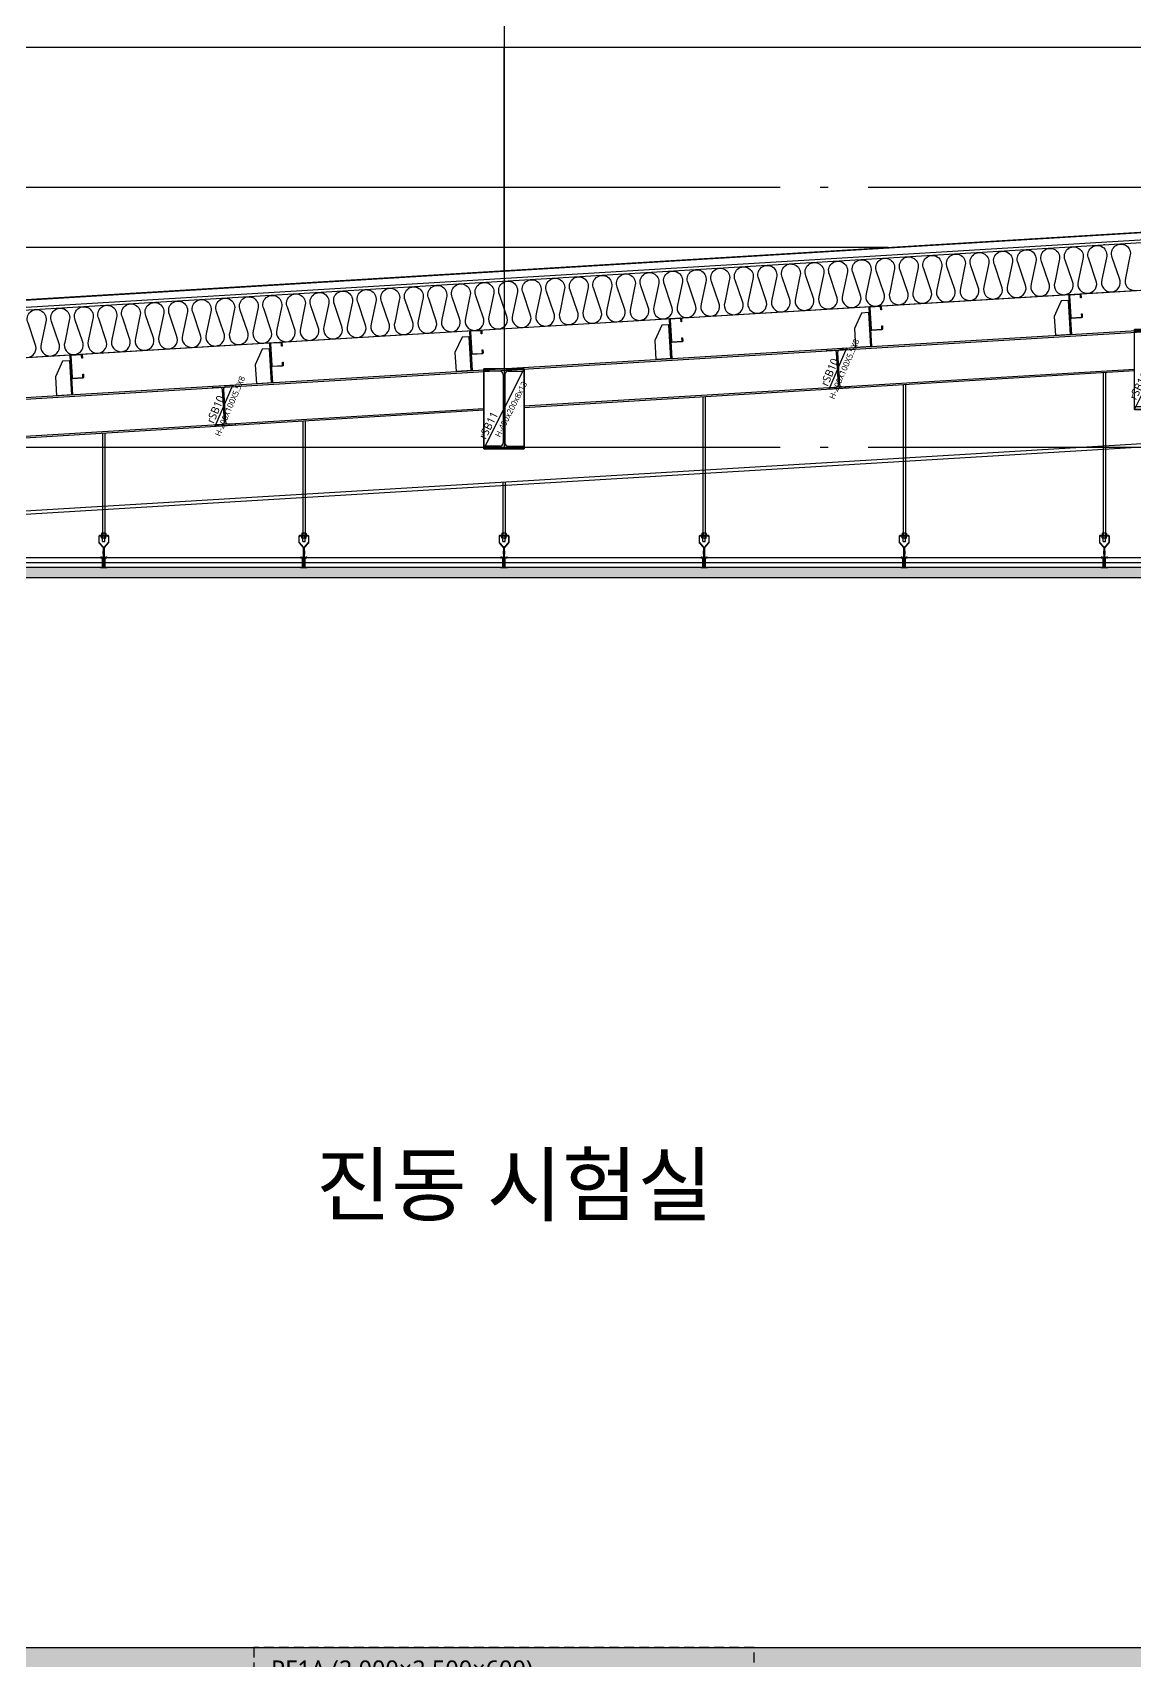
# Model space of a CAD drawing. Header units: millimetres. Extents: x 0 to 672800, y 0 to 118800.
# Drawn here: x 397044 to 402550, y 26380 to 34517 of the extents above; entities that cross this region are included whole.
import ezdxf
from ezdxf.enums import TextEntityAlignment as Align

# ---------------------------------------------------------------- set-up
doc = ezdxf.new("R2010")
doc.units = ezdxf.units.MM
doc.header["$LTSCALE"] = 200
doc.linetypes.add('CEN-GAUN', pattern=[32.2, 30, -1, 0.2, -1])
doc.linetypes.add('HIDDEN', pattern=[0.375, 0.25, -0.125])
doc.layers.get('DEFPOINTS').update_dxf_attribs({"color": 137})
for name, color, linetype in [('0-S-col', 4, 'Continuous'), ('01단열재', 252, 'Continuous'), ('01외벽패널', 3, 'Continuous'), ('09GIRDER', 2, 'Continuous'), ('0파일', 251, 'HIDDEN'), ('5기초', 5, 'HIDDEN'), ('5기초버림콘크리트', 251, 'HIDDEN'), ('8ELE', 8, 'Continuous'), ('A-CON', 2, 'Continuous'), ('A-ELE-9', 9, 'Continuous'), ('A-STL4', 4, 'Continuous'), ('AA-CEXM', 6, 'Continuous'), ('AA-CEXM-SYST', 13, 'Continuous'), ('AA-WAXM-NORT', 4, 'Continuous'), ('AA-WAXM-SAND', 4, 'Continuous'), ('CEN', 1, 'CEN-GAUN'), ('ELE-6', 6, 'Continuous'), ('ELE-8', 8, 'Continuous'), ('HAT-253', 253, 'Continuous'), ('HAT-254', 254, 'Continuous'), ('Insul', 252, 'Continuous'), ('PANEL', 6, 'Continuous'), ('S-253', 252, 'Continuous'), ('STEEL-E', 6, 'Continuous'), ('SYP_INSUL', 252, 'Continuous')]:
    doc.layers.add(name, color=color, linetype=linetype)
doc.layers.add('Defpoint', color=125, linetype='Continuous', plot=False)
doc.layers.add('TXT-1', color=137, linetype='Continuous', plot=False)
doc.styles.add('스타일1', font='malgun.ttf')
doc.linetypes.add('INSUL50', pattern='A,0.00254,-2.54,[134,ltypeshp.shx,S=6.25,R=0,X=-2.54,Y=0],-19.92,[134,ltypeshp.shx,S=6.25,R=180,X=2.54,Y=0],-2.54', length=25.00254)

# ---------------------------------------------------------------- blocks, each defined once
blk = doc.blocks.new('pile(500)-section')
at = {"layer": '0파일'}
for p, q in [((-250, 0), (-250, -714.2)), ((-250, 0), (250, 0)), ((250, 0), (250, -739.4))]:
    blk.add_line(p, q, dxfattribs=at)
for points in [[(-250, -714.2, -0.201908), (0, -725.4, 0.417045), (250, -739.4)], [(-250, -714.2, 0.379922), (0, -725.4)]]:
    blk.add_lwpolyline(points, format="xyb", dxfattribs=at)
blk = doc.blocks.new('S-PF1A-S2')
at = {"layer": '5기초'}
blk.add_lwpolyline([(-1250, 0), (-1250, -600), (1250, -600), (1250, 0)], close=True, dxfattribs=at)
at = {"layer": '5기초버림콘크리트'}
blk.add_lwpolyline([(1250, -600), (-1350, -600), (-1350, -660), (1350, -660), (1350, -600), (1250, -600)], dxfattribs=at)
at = {"layer": '0파일'}
blk.add_blockref('pile(500)-section', (0, -500), dxfattribs=at)
at = {"layer": 'DEFPOINTS', "style": '스타일1'}
blk.add_text('PF1A (2,000×2,500×600)', height=90, dxfattribs=at).set_placement((-510.1, -109), align=Align.MIDDLE_CENTER)
blk = doc.blocks.new('PURLIN-120x60')
at = {"layer": 'A-ELE-9', "linetype": 'ByBlock'}
for p, q in [((-40, 170), (-80, 95)), ((-6, 170), (-40, 170)), ((-6, 170), (-6, 0)), ((0, 170), (0, 0)), ((-80, 95), (-80, 0)), ((0, 0), (-80, 0))]:
    blk.add_line(p, q, dxfattribs=at)
at = {"layer": 'A-ELE-9'}
blk.add_line((0, 170), (-6, 170), dxfattribs=at)
at = {"layer": 'A-STL4'}
blk.add_lwpolyline([(56.8, 100), (60, 100), (60, 85.4, -0.414214), (54.6, 80), (5.5, 80, -0.414214), (0, 85.4), (0, 194.6, -0.414214), (5.5, 200), (54.6, 200, -0.414214), (60, 194.6), (60, 180), (56.8, 180), (56.8, 194.3, 0.414214), (54.3, 196.8), (5.8, 196.8, 0.414214), (3.2, 194.3), (3.2, 85.7, 0.414214), (5.8, 83.2), (54.3, 83.2, 0.414214), (56.8, 85.7)], format="xyb", close=True, dxfattribs=at)
blk = doc.blocks.new('stud-12')
at = {"layer": 'ELE-8'}
for p, q in [((29753.7, 200), (14794.6, 200)), ((29647, 0), (14806.7, 0))]:
    blk.add_line(p, q, dxfattribs=at)
at = {"xscale": -0.9999999999999999, "rotation": 359.9999999996471}
for p in [(21000, 0), (22000, 0), (23000, 0), (24000, 0), (25000, 0), (26000, 0)]:
    blk.add_blockref('PURLIN-120x60', p, dxfattribs=at)
blk = doc.blocks.new('*U463')
for p, q in [((80, 387), (0, 387)), ((96, 371), (96, 29)), ((104, 371), (104, 29)), ((120, 387), (200, 387)), ((80, 13), (0, 13)), ((120, 13), (200, 13))]:
    blk.add_line(p, q)
for points in [[(200, 387), (200, 400), (0, 400), (0, 387)], [(0, 13), (0, 0), (200, 0), (200, 13)]]:
    blk.add_lwpolyline(points)
for centre, start, end in [((80, 371), 0, 90), ((120, 371), 90, 180), ((80, 29), 270, 0), ((120, 29), 180, 270)]:
    blk.add_arc(centre, 16, start, end)
blk = doc.blocks.new('SG-rSB11')
at = {"layer": 'DEFPOINTS'}
blk.add_line((-100, -400), (100, 0), dxfattribs=at)
blk.add_lwpolyline([(-100, 0), (100, 0), (100, -400), (-100, -400)], close=True, dxfattribs=at)
at = {"layer": '09GIRDER'}
blk.add_blockref('*U463', (-100, -400), dxfattribs=at)
at = {"layer": 'DEFPOINTS', "style": '스타일1'}
for s, height, p in [('H-400x200x8x13', 30, (35.1, -203.1)), ('rSB11', 40, (-77.4, -283.2, 0))]:
    blk.add_text(s, height=height, rotation=63.31932, dxfattribs=at).set_placement(p, align=Align.MIDDLE_CENTER)

msp = doc.modelspace()

# ---------------------------------------------------------------- hatches: boundary and pattern name
at = {"layer": 'HAT-253'}
h = msp.add_hatch(dxfattribs=at)
h.set_pattern_fill('ANSI38', color=256, scale=5)
h.set_pattern_definition([(45, (351650, -80355.275), (-11.2253202, 11.2253202), []), (135, (351650, -80355.275), (-33.6759605, 11.2253202), [39.6875, -23.8125])])
h.paths.add_polyline_path([(392600, 26443.6), (392650, 26443.6), (392650, 31793.6), (406150, 31793.6), (406150, 26443.6), (406200, 26443.6), (406200, 31843.6), (392600, 31843.6)])
at = {"layer": 'HAT-254'}
h = msp.add_hatch(color=256, dxfattribs=at)
h.dxf.hatch_style = 1
h.paths.add_polyline_path([(426100, 26193.6), (393000, 26193.6), (393000, 25743.6), (392600, 25743.6), (392600, 26193.6), (392600, 26443.6), (426300, 26443.6), (426300, 26193.6), (426850, 26193.6), (426850, 26443.6), (430900, 26443.6), (430900, 26193.6), (431450, 26193.6), (431450, 26443.6), (436335, 26443.6), (436335, 26243.6), (436200, 26243.6), (436200, 25743.6), (435800, 25743.6), (435800, 26193.6), (431650, 26193.6), (431650, 25943.6), (430700, 25943.6), (430700, 26193.6), (427050, 26193.6), (427050, 25943.6), (426100, 25943.6)])

# ---------------------------------------------------------------- linework, layer by layer
at = {"layer": '0-S-col', "color": 8}
for p, q in [((392995.9, 32441.4), (405750, 33212.6)), ((399499.5, 32650.3), (402550, 32834.8)), ((399500, 32642.3), (402550, 32826.8)), ((393050, 31886.7), (405750, 32654.6)), ((396251.1, 32453.9), (399300, 32638.3)), ((396250.9, 32445.9), (399300, 32630.2))]:
    msp.add_line(p, q, dxfattribs=at)
at = {"layer": '01단열재', "linetype": 'INSUL50', "ltscale": 0.005}
msp.add_line((392600, 31868.6), (406200, 31868.6), dxfattribs=at)
at = {"layer": '01외벽패널'}
msp.add_lwpolyline([(414400, 34180.4), (393471.1, 32915), (393485.3, 32679.4), (414400, 33944)], dxfattribs=at)
at = {"layer": '8ELE'}
for p, q in [((392980, 34443.6), (435755, 34443.6)), ((399400, 33327.6), (399400, 34443.6)), ((392980, 33443.6), (401319.8, 33443.6))]:
    msp.add_line(p, q, dxfattribs=at)
at = {"layer": 'A-CON'}
msp.add_line((392600, 26443.6), (426300, 26443.6), dxfattribs=at)
at = {"layer": 'AA-CEXM', "color": 1}
msp.add_line((402400, 33454.9), (402400, 33458.6), dxfattribs=at)
at = {"layer": 'AA-CEXM-SYST'}
for p, q in [((402394, 32817.3), (402394, 32011.6)), ((402406, 32818.1), (402406, 32011.6)), ((401394, 32756.9), (401394, 32011.6)), ((401406, 32757.6), (401406, 32011.6)), ((400394, 32696.4), (400394, 32011.6)), ((400406, 32697.1), (400406, 32011.6)), ((398394, 32575.5), (398394, 32011.6)), ((398406, 32576.2), (398406, 32011.6)), ((397394, 32515), (397394, 32011.6)), ((397406, 32515.7), (397406, 32011.6)), ((399394, 32270.3), (399394, 32011.6)), ((399406, 32271), (399406, 32011.6)), ((397389.3, 32012.9), (397389.3, 32004.1)), ((397389.3, 31990.9), (397389.3, 31999.7)), ((397407.7, 32014.1), (397392.3, 32014.1)), ((397407.7, 31989.7), (397392.3, 31989.7)), ((397394, 31973.1), (397394, 31989.7)), ((397394.7, 32012.9), (397394.7, 32004.1)), ((397394.7, 31990.9), (397394.7, 31999.7)), ((397405.3, 32012.9), (397405.3, 32004.1)), ((397405.3, 31990.9), (397405.3, 31999.7)), ((397406, 31973.1), (397406, 31989.7)), ((397410.7, 32012.9), (397410.7, 32004.1)), ((397410.7, 31990.9), (397410.7, 31999.7)), ((398389.3, 32012.9), (398389.3, 32004.1)), ((398389.3, 31990.9), (398389.3, 31999.7)), ((398407.7, 32014.1), (398392.3, 32014.1)), ((398407.7, 31989.7), (398392.3, 31989.7)), ((398394, 31973.1), (398394, 31989.7)), ((398394.7, 32012.9), (398394.7, 32004.1)), ((398394.7, 31990.9), (398394.7, 31999.7)), ((398405.3, 32012.9), (398405.3, 32004.1)), ((398405.3, 31990.9), (398405.3, 31999.7)), ((398406, 31973.1), (398406, 31989.7)), ((398410.7, 32012.9), (398410.7, 32004.1)), ((398410.7, 31990.9), (398410.7, 31999.7)), ((399389.3, 32012.9), (399389.3, 32004.1)), ((399389.3, 31990.9), (399389.3, 31999.7)), ((399407.7, 32014.1), (399392.3, 32014.1)), ((399407.7, 31989.7), (399392.3, 31989.7)), ((399394, 31973.1), (399394, 31989.7)), ((399394.7, 32012.9), (399394.7, 32004.1)), ((399394.7, 31990.9), (399394.7, 31999.7)), ((399405.3, 32012.9), (399405.3, 32004.1)), ((399405.3, 31990.9), (399405.3, 31999.7)), ((399406, 31973.1), (399406, 31989.7)), ((399410.7, 32012.9), (399410.7, 32004.1)), ((399410.7, 31990.9), (399410.7, 31999.7)), ((400389.3, 32012.9), (400389.3, 32004.1)), ((400389.3, 31990.9), (400389.3, 31999.7)), ((400407.7, 32014.1), (400392.3, 32014.1)), ((400407.7, 31989.7), (400392.3, 31989.7)), ((400394, 31973.1), (400394, 31989.7)), ((400394.7, 32012.9), (400394.7, 32004.1)), ((400394.7, 31990.9), (400394.7, 31999.7)), ((400405.3, 32012.9), (400405.3, 32004.1)), ((400405.3, 31990.9), (400405.3, 31999.7)), ((400406, 31973.1), (400406, 31989.7)), ((400410.7, 32012.9), (400410.7, 32004.1)), ((400410.7, 31990.9), (400410.7, 31999.7)), ((401389.3, 32012.9), (401389.3, 32004.1)), ((401389.3, 31990.9), (401389.3, 31999.7)), ((401407.7, 32014.1), (401392.3, 32014.1)), ((401407.7, 31989.7), (401392.3, 31989.7)), ((401394, 31973.1), (401394, 31989.7)), ((401394.7, 32012.9), (401394.7, 32004.1)), ((401394.7, 31990.9), (401394.7, 31999.7)), ((401405.3, 32012.9), (401405.3, 32004.1)), ((401405.3, 31990.9), (401405.3, 31999.7)), ((401406, 31973.1), (401406, 31989.7)), ((401410.7, 32012.9), (401410.7, 32004.1)), ((401410.7, 31990.9), (401410.7, 31999.7)), ((402389.3, 32012.9), (402389.3, 32004.1)), ((402389.3, 31990.9), (402389.3, 31999.7)), ((402407.7, 32014.1), (402392.3, 32014.1)), ((402407.7, 31989.7), (402392.3, 31989.7)), ((402394, 31973.1), (402394, 31989.7)), ((402394.7, 32012.9), (402394.7, 32004.1)), ((402394.7, 31990.9), (402394.7, 31999.7)), ((402405.3, 32012.9), (402405.3, 32004.1)), ((402405.3, 31990.9), (402405.3, 31999.7)), ((402406, 31973.1), (402406, 31989.7)), ((402410.7, 32012.9), (402410.7, 32004.1)), ((402410.7, 31990.9), (402410.7, 31999.7)), ((397394, 31973.1), (397406, 31973.1)), ((398394, 31973.1), (398406, 31973.1)), ((399394, 31973.1), (399406, 31973.1)), ((400394, 31973.1), (400406, 31973.1)), ((401394, 31973.1), (401406, 31973.1)), ((402394, 31973.1), (402406, 31973.1)), ((397386.6, 31888.1), (397385.9, 31894.6)), ((397386.6, 31894.6), (397386.5, 31895.4)), ((397386.7, 31895.4), (397386.6, 31894.6)), ((397386.6, 31888.1), (397387.3, 31894.6)), ((397413.4, 31888.1), (397412.7, 31894.6)), ((397413.3, 31895.4), (397413.4, 31894.6)), ((397413.4, 31894.6), (397413.5, 31895.4)), ((397413.4, 31888.1), (397414.1, 31894.6)), ((398386.6, 31888.1), (398385.9, 31894.6)), ((398386.6, 31894.6), (398386.5, 31895.4)), ((398386.7, 31895.4), (398386.6, 31894.6)), ((398386.6, 31888.1), (398387.3, 31894.6)), ((398413.4, 31888.1), (398412.7, 31894.6)), ((398413.3, 31895.4), (398413.4, 31894.6)), ((398413.4, 31894.6), (398413.5, 31895.4)), ((398413.4, 31888.1), (398414.1, 31894.6)), ((399386.6, 31888.1), (399385.9, 31894.6)), ((399386.6, 31894.6), (399386.5, 31895.4)), ((399386.7, 31895.4), (399386.6, 31894.6)), ((399386.6, 31888.1), (399387.3, 31894.6)), ((399413.4, 31888.1), (399412.7, 31894.6)), ((399413.3, 31895.4), (399413.4, 31894.6)), ((399413.4, 31894.6), (399413.5, 31895.4)), ((399413.4, 31888.1), (399414.1, 31894.6)), ((400386.6, 31888.1), (400385.9, 31894.6)), ((400386.6, 31894.6), (400386.5, 31895.4)), ((400386.7, 31895.4), (400386.6, 31894.6)), ((400386.6, 31888.1), (400387.3, 31894.6)), ((400413.4, 31888.1), (400412.7, 31894.6)), ((400413.3, 31895.4), (400413.4, 31894.6)), ((400413.4, 31894.6), (400413.5, 31895.4)), ((400413.4, 31888.1), (400414.1, 31894.6)), ((401386.6, 31888.1), (401385.9, 31894.6)), ((401386.6, 31894.6), (401386.5, 31895.4)), ((401386.7, 31895.4), (401386.6, 31894.6)), ((401386.6, 31888.1), (401387.3, 31894.6)), ((401413.4, 31888.1), (401412.7, 31894.6)), ((401413.3, 31895.4), (401413.4, 31894.6)), ((401413.4, 31894.6), (401413.5, 31895.4)), ((401413.4, 31888.1), (401414.1, 31894.6)), ((402386.6, 31888.1), (402385.9, 31894.6)), ((402386.6, 31894.6), (402386.5, 31895.4)), ((402386.7, 31895.4), (402386.6, 31894.6)), ((402386.6, 31888.1), (402387.3, 31894.6)), ((402413.4, 31888.1), (402412.7, 31894.6)), ((402413.3, 31895.4), (402413.4, 31894.6)), ((402413.4, 31894.6), (402413.5, 31895.4)), ((402413.4, 31888.1), (402414.1, 31894.6))]:
    msp.add_line(p, q, dxfattribs=at)
for points in [[(397401.2, 31909.1, 0.094176), (397401.1, 31908.4), (397401.1, 31889.9), (397403.1, 31889.9), (397403.1, 31907.5, -0.094176), (397403.2, 31908.3), (397404.2, 31910.6), (397404.2, 31925.2), (397403.1, 31927.9), (397403.1, 31942.7, -0.186703), (397403.4, 31943.4), (397424.2, 31966.3, 0.186703), (397425, 31968.3), (397425, 31997.9, 0.414214), (397420, 32002.9), (397380, 32002.9, 0.414214), (397375, 31997.9), (397375, 31968.3, 0.186703), (397375.8, 31966.3), (397396.6, 31943.4, -0.186703), (397396.9, 31942.7), (397396.9, 31928.3, -0.094176), (397396.8, 31927.6), (397395.8, 31925.2), (397395.8, 31910.6), (397396.8, 31908.3, -0.094176), (397396.9, 31907.5), (397396.9, 31889.9), (397398.9, 31889.9), (397398.9, 31908.4, 0.094176), (397398.8, 31909.1), (397397.8, 31911.5), (397397.8, 31924.4), (397398.8, 31926.7, 0.094176), (397398.9, 31927.4), (397398.9, 31943.5, 0.186703), (397398.6, 31944.1), (397377.8, 31967.1, -0.186703), (397377, 31969.1), (397377, 31995.9, -0.414214), (397382, 32000.9), (397418, 32000.9, -0.414214), (397423, 31995.9), (397423, 31969.1, -0.186703), (397422.2, 31967.1), (397401.4, 31944.1, 0.186703), (397401.1, 31943.5), (397401.1, 31927.1), (397402.2, 31924.4), (397402.2, 31911.5)], [(398401.2, 31909.1, 0.094176), (398401.1, 31908.4), (398401.1, 31889.9), (398403.1, 31889.9), (398403.1, 31907.5, -0.094176), (398403.2, 31908.3), (398404.2, 31910.6), (398404.2, 31925.2), (398403.1, 31927.9), (398403.1, 31942.7, -0.186703), (398403.4, 31943.4), (398424.2, 31966.3, 0.186703), (398425, 31968.3), (398425, 31997.9, 0.414214), (398420, 32002.9), (398380, 32002.9, 0.414214), (398375, 31997.9), (398375, 31968.3, 0.186703), (398375.8, 31966.3), (398396.6, 31943.4, -0.186703), (398396.9, 31942.7), (398396.9, 31928.3, -0.094176), (398396.8, 31927.6), (398395.8, 31925.2), (398395.8, 31910.6), (398396.8, 31908.3, -0.094176), (398396.9, 31907.5), (398396.9, 31889.9), (398398.9, 31889.9), (398398.9, 31908.4, 0.094176), (398398.8, 31909.1), (398397.8, 31911.5), (398397.8, 31924.4), (398398.8, 31926.7, 0.094176), (398398.9, 31927.4), (398398.9, 31943.5, 0.186703), (398398.6, 31944.1), (398377.8, 31967.1, -0.186703), (398377, 31969.1), (398377, 31995.9, -0.414214), (398382, 32000.9), (398418, 32000.9, -0.414214), (398423, 31995.9), (398423, 31969.1, -0.186703), (398422.2, 31967.1), (398401.4, 31944.1, 0.186703), (398401.1, 31943.5), (398401.1, 31927.1), (398402.2, 31924.4), (398402.2, 31911.5)], [(399401.2, 31909.1, 0.094176), (399401.1, 31908.4), (399401.1, 31889.9), (399403.1, 31889.9), (399403.1, 31907.5, -0.094176), (399403.2, 31908.3), (399404.2, 31910.6), (399404.2, 31925.2), (399403.1, 31927.9), (399403.1, 31942.7, -0.186703), (399403.4, 31943.4), (399424.2, 31966.3, 0.186703), (399425, 31968.3), (399425, 31997.9, 0.414214), (399420, 32002.9), (399380, 32002.9, 0.414214), (399375, 31997.9), (399375, 31968.3, 0.186703), (399375.8, 31966.3), (399396.6, 31943.4, -0.186703), (399396.9, 31942.7), (399396.9, 31928.3, -0.094176), (399396.8, 31927.6), (399395.8, 31925.2), (399395.8, 31910.6), (399396.8, 31908.3, -0.094176), (399396.9, 31907.5), (399396.9, 31889.9), (399398.9, 31889.9), (399398.9, 31908.4, 0.094176), (399398.8, 31909.1), (399397.8, 31911.5), (399397.8, 31924.4), (399398.8, 31926.7, 0.094176), (399398.9, 31927.4), (399398.9, 31943.5, 0.186703), (399398.6, 31944.1), (399377.8, 31967.1, -0.186703), (399377, 31969.1), (399377, 31995.9, -0.414214), (399382, 32000.9), (399418, 32000.9, -0.414214), (399423, 31995.9), (399423, 31969.1, -0.186703), (399422.2, 31967.1), (399401.4, 31944.1, 0.186703), (399401.1, 31943.5), (399401.1, 31927.1), (399402.2, 31924.4), (399402.2, 31911.5)], [(400401.2, 31909.1, 0.094176), (400401.1, 31908.4), (400401.1, 31889.9), (400403.1, 31889.9), (400403.1, 31907.5, -0.094176), (400403.2, 31908.3), (400404.2, 31910.6), (400404.2, 31925.2), (400403.1, 31927.9), (400403.1, 31942.7, -0.186703), (400403.4, 31943.4), (400424.2, 31966.3, 0.186703), (400425, 31968.3), (400425, 31997.9, 0.414214), (400420, 32002.9), (400380, 32002.9, 0.414214), (400375, 31997.9), (400375, 31968.3, 0.186703), (400375.8, 31966.3), (400396.6, 31943.4, -0.186703), (400396.9, 31942.7), (400396.9, 31928.3, -0.094176), (400396.8, 31927.6), (400395.8, 31925.2), (400395.8, 31910.6), (400396.8, 31908.3, -0.094176), (400396.9, 31907.5), (400396.9, 31889.9), (400398.9, 31889.9), (400398.9, 31908.4, 0.094176), (400398.8, 31909.1), (400397.8, 31911.5), (400397.8, 31924.4), (400398.8, 31926.7, 0.094176), (400398.9, 31927.4), (400398.9, 31943.5, 0.186703), (400398.6, 31944.1), (400377.8, 31967.1, -0.186703), (400377, 31969.1), (400377, 31995.9, -0.414214), (400382, 32000.9), (400418, 32000.9, -0.414214), (400423, 31995.9), (400423, 31969.1, -0.186703), (400422.2, 31967.1), (400401.4, 31944.1, 0.186703), (400401.1, 31943.5), (400401.1, 31927.1), (400402.2, 31924.4), (400402.2, 31911.5)], [(401401.2, 31909.1, 0.094176), (401401.1, 31908.4), (401401.1, 31889.9), (401403.1, 31889.9), (401403.1, 31907.5, -0.094176), (401403.2, 31908.3), (401404.2, 31910.6), (401404.2, 31925.2), (401403.1, 31927.9), (401403.1, 31942.7, -0.186703), (401403.4, 31943.4), (401424.2, 31966.3, 0.186703), (401425, 31968.3), (401425, 31997.9, 0.414214), (401420, 32002.9), (401380, 32002.9, 0.414214), (401375, 31997.9), (401375, 31968.3, 0.186703), (401375.8, 31966.3), (401396.6, 31943.4, -0.186703), (401396.9, 31942.7), (401396.9, 31928.3, -0.094176), (401396.8, 31927.6), (401395.8, 31925.2), (401395.8, 31910.6), (401396.8, 31908.3, -0.094176), (401396.9, 31907.5), (401396.9, 31889.9), (401398.9, 31889.9), (401398.9, 31908.4, 0.094176), (401398.8, 31909.1), (401397.8, 31911.5), (401397.8, 31924.4), (401398.8, 31926.7, 0.094176), (401398.9, 31927.4), (401398.9, 31943.5, 0.186703), (401398.6, 31944.1), (401377.8, 31967.1, -0.186703), (401377, 31969.1), (401377, 31995.9, -0.414214), (401382, 32000.9), (401418, 32000.9, -0.414214), (401423, 31995.9), (401423, 31969.1, -0.186703), (401422.2, 31967.1), (401401.4, 31944.1, 0.186703), (401401.1, 31943.5), (401401.1, 31927.1), (401402.2, 31924.4), (401402.2, 31911.5)], [(402401.2, 31909.1, 0.094176), (402401.1, 31908.4), (402401.1, 31889.9), (402403.1, 31889.9), (402403.1, 31907.5, -0.094176), (402403.2, 31908.3), (402404.2, 31910.6), (402404.2, 31925.2), (402403.1, 31927.9), (402403.1, 31942.7, -0.186703), (402403.4, 31943.4), (402424.2, 31966.3, 0.186703), (402425, 31968.3), (402425, 31997.9, 0.414214), (402420, 32002.9), (402380, 32002.9, 0.414214), (402375, 31997.9), (402375, 31968.3, 0.186703), (402375.8, 31966.3), (402396.6, 31943.4, -0.186703), (402396.9, 31942.7), (402396.9, 31928.3, -0.094176), (402396.8, 31927.6), (402395.8, 31925.2), (402395.8, 31910.6), (402396.8, 31908.3, -0.094176), (402396.9, 31907.5), (402396.9, 31889.9), (402398.9, 31889.9), (402398.9, 31908.4, 0.094176), (402398.8, 31909.1), (402397.8, 31911.5), (402397.8, 31924.4), (402398.8, 31926.7, 0.094176), (402398.9, 31927.4), (402398.9, 31943.5, 0.186703), (402398.6, 31944.1), (402377.8, 31967.1, -0.186703), (402377, 31969.1), (402377, 31995.9, -0.414214), (402382, 32000.9), (402418, 32000.9, -0.414214), (402423, 31995.9), (402423, 31969.1, -0.186703), (402422.2, 31967.1), (402401.4, 31944.1, 0.186703), (402401.1, 31943.5), (402401.1, 31927.1), (402402.2, 31924.4), (402402.2, 31911.5)], [(397401, 31894.6), (397416.7, 31894.6, -0.414214), (397417, 31894.3), (397417, 31893.9, -0.414214), (397416.7, 31893.6), (397401, 31893.6), (397401, 31847.6), (397403.5, 31847.6, -0.414214), (397404, 31847.1), (397404, 31842.7), (397416.7, 31842.7, -0.414214), (397417, 31842.4), (397417, 31841, -0.414214), (397416.7, 31840.7), (397383.3, 31840.7, -0.414214), (397383, 31841), (397383, 31842.4, -0.414214), (397383.3, 31842.7), (397396, 31842.7), (397396, 31847.1, -0.414214), (397396.5, 31847.6), (397399, 31847.6), (397399, 31893.6), (397383.3, 31893.6, -0.414214), (397383, 31893.9), (397383, 31894.3, -0.414214), (397383.3, 31894.6), (397399, 31894.6), (397399, 31910.4), (397398.1, 31911.3, -0.199186), (397398, 31911.5), (397398, 31924.4), (397402, 31924.4), (397402, 31911.5, -0.199186), (397401.9, 31911.3), (397401, 31910.4)], [(398401, 31894.6), (398416.7, 31894.6, -0.414214), (398417, 31894.3), (398417, 31893.9, -0.414214), (398416.7, 31893.6), (398401, 31893.6), (398401, 31847.6), (398403.5, 31847.6, -0.414214), (398404, 31847.1), (398404, 31842.7), (398416.7, 31842.7, -0.414214), (398417, 31842.4), (398417, 31841, -0.414214), (398416.7, 31840.7), (398383.3, 31840.7, -0.414214), (398383, 31841), (398383, 31842.4, -0.414214), (398383.3, 31842.7), (398396, 31842.7), (398396, 31847.1, -0.414214), (398396.5, 31847.6), (398399, 31847.6), (398399, 31893.6), (398383.3, 31893.6, -0.414214), (398383, 31893.9), (398383, 31894.3, -0.414214), (398383.3, 31894.6), (398399, 31894.6), (398399, 31910.4), (398398.1, 31911.3, -0.199186), (398398, 31911.5), (398398, 31924.4), (398402, 31924.4), (398402, 31911.5, -0.199186), (398401.9, 31911.3), (398401, 31910.4)], [(399401, 31894.6), (399416.7, 31894.6, -0.414214), (399417, 31894.3), (399417, 31893.9, -0.414214), (399416.7, 31893.6), (399401, 31893.6), (399401, 31847.6), (399403.5, 31847.6, -0.414214), (399404, 31847.1), (399404, 31842.7), (399416.7, 31842.7, -0.414214), (399417, 31842.4), (399417, 31841, -0.414214), (399416.7, 31840.7), (399383.3, 31840.7, -0.414214), (399383, 31841), (399383, 31842.4, -0.414214), (399383.3, 31842.7), (399396, 31842.7), (399396, 31847.1, -0.414214), (399396.5, 31847.6), (399399, 31847.6), (399399, 31893.6), (399383.3, 31893.6, -0.414214), (399383, 31893.9), (399383, 31894.3, -0.414214), (399383.3, 31894.6), (399399, 31894.6), (399399, 31910.4), (399398.1, 31911.3, -0.199186), (399398, 31911.5), (399398, 31924.4), (399402, 31924.4), (399402, 31911.5, -0.199186), (399401.9, 31911.3), (399401, 31910.4)], [(400401, 31894.6), (400416.7, 31894.6, -0.414214), (400417, 31894.3), (400417, 31893.9, -0.414214), (400416.7, 31893.6), (400401, 31893.6), (400401, 31847.6), (400403.5, 31847.6, -0.414214), (400404, 31847.1), (400404, 31842.7), (400416.7, 31842.7, -0.414214), (400417, 31842.4), (400417, 31841, -0.414214), (400416.7, 31840.7), (400383.3, 31840.7, -0.414214), (400383, 31841), (400383, 31842.4, -0.414214), (400383.3, 31842.7), (400396, 31842.7), (400396, 31847.1, -0.414214), (400396.5, 31847.6), (400399, 31847.6), (400399, 31893.6), (400383.3, 31893.6, -0.414214), (400383, 31893.9), (400383, 31894.3, -0.414214), (400383.3, 31894.6), (400399, 31894.6), (400399, 31910.4), (400398.1, 31911.3, -0.199186), (400398, 31911.5), (400398, 31924.4), (400402, 31924.4), (400402, 31911.5, -0.199186), (400401.9, 31911.3), (400401, 31910.4)], [(401401, 31894.6), (401416.7, 31894.6, -0.414214), (401417, 31894.3), (401417, 31893.9, -0.414214), (401416.7, 31893.6), (401401, 31893.6), (401401, 31847.6), (401403.5, 31847.6, -0.414214), (401404, 31847.1), (401404, 31842.7), (401416.7, 31842.7, -0.414214), (401417, 31842.4), (401417, 31841, -0.414214), (401416.7, 31840.7), (401383.3, 31840.7, -0.414214), (401383, 31841), (401383, 31842.4, -0.414214), (401383.3, 31842.7), (401396, 31842.7), (401396, 31847.1, -0.414214), (401396.5, 31847.6), (401399, 31847.6), (401399, 31893.6), (401383.3, 31893.6, -0.414214), (401383, 31893.9), (401383, 31894.3, -0.414214), (401383.3, 31894.6), (401399, 31894.6), (401399, 31910.4), (401398.1, 31911.3, -0.199186), (401398, 31911.5), (401398, 31924.4), (401402, 31924.4), (401402, 31911.5, -0.199186), (401401.9, 31911.3), (401401, 31910.4)], [(402401, 31894.6), (402416.7, 31894.6, -0.414214), (402417, 31894.3), (402417, 31893.9, -0.414214), (402416.7, 31893.6), (402401, 31893.6), (402401, 31847.6), (402403.5, 31847.6, -0.414214), (402404, 31847.1), (402404, 31842.7), (402416.7, 31842.7, -0.414214), (402417, 31842.4), (402417, 31841, -0.414214), (402416.7, 31840.7), (402383.3, 31840.7, -0.414214), (402383, 31841), (402383, 31842.4, -0.414214), (402383.3, 31842.7), (402396, 31842.7), (402396, 31847.1, -0.414214), (402396.5, 31847.6), (402399, 31847.6), (402399, 31893.6), (402383.3, 31893.6, -0.414214), (402383, 31893.9), (402383, 31894.3, -0.414214), (402383.3, 31894.6), (402399, 31894.6), (402399, 31910.4), (402398.1, 31911.3, -0.199186), (402398, 31911.5), (402398, 31924.4), (402402, 31924.4), (402402, 31911.5, -0.199186), (402401.9, 31911.3), (402401, 31910.4)]]:
    msp.add_lwpolyline(points, format="xyb", close=True, dxfattribs=at)
for centre, radius, start, end in [((397392, 32010.6), 3.56, 41.54304, 138.45696), ((397392, 32006.5), 3.56, 221.54304, 318.45696), ((397392, 31997.4), 3.56, 41.54304, 138.45696), ((397392, 31993.3), 3.56, 221.54304, 318.45696), ((397400, 32001.7), 12.5, 64.63889, 115.36111), ((397400, 32015.4), 12.5, 244.63693, 295.36307), ((397400, 31988.5), 12.5, 64.63693, 115.36307), ((397400, 32002.2), 12.5, 244.63889, 295.36111), ((397408, 32010.6), 3.56, 41.54451, 138.45549), ((397408, 32006.5), 3.56, 221.54451, 318.45549), ((397408, 31997.4), 3.56, 41.54451, 138.45549), ((397408, 31993.3), 3.56, 221.54451, 318.45549), ((398392, 32010.6), 3.56, 41.54304, 138.45696), ((398392, 32006.5), 3.56, 221.54304, 318.45696), ((398392, 31997.4), 3.56, 41.54304, 138.45696), ((398392, 31993.3), 3.56, 221.54304, 318.45696), ((398400, 32001.7), 12.5, 64.63889, 115.36111), ((398400, 32015.4), 12.5, 244.63693, 295.36307), ((398400, 31988.5), 12.5, 64.63693, 115.36307), ((398400, 32002.2), 12.5, 244.63889, 295.36111), ((398408, 32010.6), 3.56, 41.54451, 138.45549), ((398408, 32006.5), 3.56, 221.54451, 318.45549), ((398408, 31997.4), 3.56, 41.54451, 138.45549), ((398408, 31993.3), 3.56, 221.54451, 318.45549), ((399392, 32010.6), 3.56, 41.54304, 138.45696), ((399392, 32006.5), 3.56, 221.54304, 318.45696), ((399392, 31997.4), 3.56, 41.54304, 138.45696), ((399392, 31993.3), 3.56, 221.54304, 318.45696), ((399400, 32001.7), 12.5, 64.63889, 115.36111), ((399400, 32015.4), 12.5, 244.63693, 295.36307), ((399400, 31988.5), 12.5, 64.63693, 115.36307), ((399400, 32002.2), 12.5, 244.63889, 295.36111), ((399408, 32010.6), 3.56, 41.54451, 138.45549), ((399408, 32006.5), 3.56, 221.54451, 318.45549), ((399408, 31997.4), 3.56, 41.54451, 138.45549), ((399408, 31993.3), 3.56, 221.54451, 318.45549), ((400392, 32010.6), 3.56, 41.54304, 138.45696), ((400392, 32006.5), 3.56, 221.54304, 318.45696), ((400392, 31997.4), 3.56, 41.54304, 138.45696), ((400392, 31993.3), 3.56, 221.54304, 318.45696), ((400400, 32001.7), 12.5, 64.63889, 115.36111), ((400400, 32015.4), 12.5, 244.63693, 295.36307), ((400400, 31988.5), 12.5, 64.63693, 115.36307), ((400400, 32002.2), 12.5, 244.63889, 295.36111), ((400408, 32010.6), 3.56, 41.54451, 138.45549), ((400408, 32006.5), 3.56, 221.54451, 318.45549), ((400408, 31997.4), 3.56, 41.54451, 138.45549), ((400408, 31993.3), 3.56, 221.54451, 318.45549), ((401392, 32010.6), 3.56, 41.54304, 138.45696), ((401392, 32006.5), 3.56, 221.54304, 318.45696), ((401392, 31997.4), 3.56, 41.54304, 138.45696), ((401392, 31993.3), 3.56, 221.54304, 318.45696), ((401400, 32001.7), 12.5, 64.63889, 115.36111), ((401400, 32015.4), 12.5, 244.63693, 295.36307), ((401400, 31988.5), 12.5, 64.63693, 115.36307), ((401400, 32002.2), 12.5, 244.63889, 295.36111), ((401408, 32010.6), 3.56, 41.54451, 138.45549), ((401408, 32006.5), 3.56, 221.54451, 318.45549), ((401408, 31997.4), 3.56, 41.54451, 138.45549), ((401408, 31993.3), 3.56, 221.54451, 318.45549), ((402392, 32010.6), 3.56, 41.54304, 138.45696), ((402392, 32006.5), 3.56, 221.54304, 318.45696), ((402392, 31997.4), 3.56, 41.54304, 138.45696), ((402392, 31993.3), 3.56, 221.54304, 318.45696), ((402400, 32001.7), 12.5, 64.63889, 115.36111), ((402400, 32015.4), 12.5, 244.63693, 295.36307), ((402400, 31988.5), 12.5, 64.63693, 115.36307), ((402400, 32002.2), 12.5, 244.63889, 295.36111), ((402408, 32010.6), 3.56, 41.54451, 138.45549), ((402408, 32006.5), 3.56, 221.54451, 318.45549), ((402408, 31997.4), 3.56, 41.54451, 138.45549), ((402408, 31993.3), 3.56, 221.54451, 318.45549), ((397386.6, 31893), 2.4, 93.03894, 136.92801), ((397386.6, 31893), 2.4, 43.07199, 86.96106), ((397413.4, 31893), 2.4, 93.03894, 136.92801), ((397413.4, 31893), 2.4, 43.07199, 86.96106), ((398386.6, 31893), 2.4, 93.03894, 136.92801), ((398386.6, 31893), 2.4, 43.07199, 86.96106), ((398413.4, 31893), 2.4, 93.03894, 136.92801), ((398413.4, 31893), 2.4, 43.07199, 86.96106), ((399386.6, 31893), 2.4, 93.03894, 136.92801), ((399386.6, 31893), 2.4, 43.07199, 86.96106), ((399413.4, 31893), 2.4, 93.03894, 136.92801), ((399413.4, 31893), 2.4, 43.07199, 86.96106), ((400386.6, 31893), 2.4, 93.03894, 136.92801), ((400386.6, 31893), 2.4, 43.07199, 86.96106), ((400413.4, 31893), 2.4, 93.03894, 136.92801), ((400413.4, 31893), 2.4, 43.07199, 86.96106), ((401386.6, 31893), 2.4, 93.03894, 136.92801), ((401386.6, 31893), 2.4, 43.07199, 86.96106), ((401413.4, 31893), 2.4, 93.03894, 136.92801), ((401413.4, 31893), 2.4, 43.07199, 86.96106), ((402386.6, 31893), 2.4, 93.03894, 136.92801), ((402386.6, 31893), 2.4, 43.07199, 86.96106), ((402413.4, 31893), 2.4, 93.03894, 136.92801), ((402413.4, 31893), 2.4, 43.07199, 86.96106)]:
    msp.add_arc(centre, radius, start, end, dxfattribs=at)
at = {"layer": 'AA-WAXM-NORT'}
for p, q in [((392600, 31893.6), (406200, 31893.6)), ((397393.7, 31843.6), (397393.7, 31893.6)), ((397406.3, 31843.6), (397406.3, 31893.6)), ((398393.7, 31843.6), (398393.7, 31893.6)), ((398406.3, 31843.6), (398406.3, 31893.6)), ((399393.7, 31843.6), (399393.7, 31893.6)), ((399406.3, 31843.6), (399406.3, 31893.6)), ((400393.7, 31843.6), (400393.7, 31893.6)), ((400406.3, 31843.6), (400406.3, 31893.6)), ((401393.7, 31843.6), (401393.7, 31893.6)), ((401406.3, 31843.6), (401406.3, 31893.6)), ((402393.7, 31843.6), (402393.7, 31893.6)), ((402406.3, 31843.6), (402406.3, 31893.6))]:
    msp.add_line(p, q, dxfattribs=at)
at = {"layer": 'AA-WAXM-SAND'}
msp.add_line((406200, 31843.6), (392600, 31843.6), dxfattribs=at)
at = {"layer": 'CEN'}
for p, q in [((381900, 33743.6), (446900, 33743.6)), ((381900, 32443.6), (446900, 32443.6)), ((381900, 26443.6), (446900, 26443.6))]:
    msp.add_line(p, q, dxfattribs=at)
at = {"layer": 'Defpoint'}
msp.add_line((399400, 40443.6), (399400, 32443.6), dxfattribs=at)
at = {"layer": 'DEFPOINTS'}
for p, q in [((401025.5, 32734.6), (401113.2, 32940.3)), ((397956.6, 32549), (398044.4, 32754.7))]:
    msp.add_line(p, q, dxfattribs=at)
for points in [[(401025.5, 32734.6), (401025, 32742.6), (401061.2, 32744.8, 0.414214), (401071.5, 32756.4), (401061.7, 32918.1, 0.414214), (401050.1, 32928.4), (401013.9, 32926.2), (401013.4, 32934.2), (401113.2, 32940.3), (401113.7, 32932.3), (401077.5, 32930.1, 0.414214), (401067.2, 32918.4), (401077, 32756.7, 0.414214), (401088.6, 32746.4), (401124.8, 32748.6), (401125.3, 32740.6)], [(397956.6, 32549), (397956.1, 32557), (397992.3, 32559.2, 0.414214), (398002.6, 32570.8), (397992.8, 32732.5, 0.414214), (397981.2, 32742.9), (397945, 32740.7), (397944.5, 32748.7), (398044.4, 32754.7), (398044.8, 32746.7), (398008.6, 32744.5, 0.414214), (397998.3, 32732.9), (398008.1, 32571.2, 0.414214), (398019.8, 32560.9), (398055.9, 32563), (398056.4, 32555.1)]]:
    msp.add_lwpolyline(points, format="xyb", close=True, dxfattribs=at)
at = {"layer": 'ELE-6'}
msp.add_lwpolyline([(414400, 34194.5), (393318.4, 32919.8), (393316.1, 32959.7), (414400, 34234.5)], dxfattribs=at)
at = {"layer": 'Insul'}
msp.add_lwpolyline([(397017.2, 32893, 0.524856), (397057.4, 32959.5), (397021.7, 33065.6, -1.449198), (397109.8, 33070.9), (397087.1, 32961.2, 0.524856), (397135, 32900.1, 0.524856), (397175.2, 32966.6), (397139.5, 33072.7, -1.449198), (397227.6, 33078), (397204.9, 32968.4, 0.524856), (397252.8, 32907.2, 0.524856), (397293, 32973.7), (397257.3, 33079.8, -1.449198), (397345.4, 33085.1), (397322.7, 32975.5, 0.524856), (397370.6, 32914.3, 0.524856), (397410.8, 32980.8), (397375, 33086.9, -1.449198), (397463.1, 33092.3), (397440.5, 32982.6, 0.524856), (397488.4, 32921.4, 0.524856), (397528.6, 32987.9), (397492.8, 33094.1, -1.449198), (397580.9, 33099.4), (397558.2, 32989.7, 0.524856), (397606.2, 32928.6, 0.524856), (397646.3, 32995.1), (397610.6, 33101.2, -1.449198), (397698.7, 33106.5), (397676, 32996.9, 0.524856), (397723.9, 32935.7, 0.524856), (397764.1, 33002.2), (397728.4, 33108.3, -1.449198), (397816.5, 33113.6), (397793.8, 33004, 0.524856), (397841.7, 32942.8, 0.524856), (397881.9, 33009.3), (397846.2, 33115.4, -1.449198), (397934.3, 33120.8), (397911.6, 33011.1, 0.524856), (397959.5, 32949.9, 0.524856), (397999.7, 33016.4), (397964, 33122.6, -1.449198), (398052.1, 33127.9), (398029.4, 33018.2, 0.524856), (398077.3, 32957, 0.524856), (398117.5, 33023.6), (398081.8, 33129.7, -1.449198), (398169.9, 33135), (398147.2, 33025.3, 0.524856), (398195.1, 32964.2, 0.524856), (398235.3, 33030.7), (398199.5, 33136.8, -1.449198), (398287.6, 33142.1), (398265, 33032.5, 0.524856), (398312.9, 32971.3, 0.524856), (398353.1, 33037.8), (398317.3, 33143.9, -1.449198), (398405.4, 33149.2), (398382.7, 33039.6, 0.524856), (398430.6, 32978.4, 0.524856), (398470.8, 33044.9), (398435.1, 33151, -1.449198), (398523.2, 33156.4), (398500.5, 33046.7, 0.524856), (398548.4, 32985.5, 0.524856), (398588.6, 33052), (398552.9, 33158.2, -1.449198), (398641, 33163.5), (398618.3, 33053.8, 0.524856), (398666.2, 32992.7, 0.524856), (398706.4, 33059.2), (398670.7, 33165.3, -1.449198), (398758.8, 33170.6), (398736.1, 33061, 0.524856), (398784, 32999.8, 0.524856), (398824.2, 33066.3), (398788.5, 33172.4, -1.449198), (398876.6, 33177.7), (398853.9, 33068.1, 0.524856), (398901.8, 33006.9, 0.524856), (398942, 33073.4), (398906.2, 33179.5, -1.449198), (398994.3, 33184.9), (398971.7, 33075.2, 0.524856), (399019.6, 33014, 0.524856), (399059.8, 33080.5), (399024, 33186.7, -1.449198), (399112.1, 33192), (399089.4, 33082.3, 0.524856), (399137.4, 33021.1, 0.524856), (399177.5, 33087.6), (399141.8, 33193.8, -1.449198), (399229.9, 33199.1), (399207.2, 33089.4, 0.524856), (399255.1, 33028.3, 0.524856), (399295.3, 33094.8), (399259.6, 33200.9, -1.449198), (399347.7, 33206.2), (399325, 33096.6, 0.524856), (399372.9, 33035.4, 0.524856), (399413.1, 33101.9), (399377.4, 33208, -1.449198), (399465.5, 33213.3), (399442.8, 33103.7, 0.524856), (399490.7, 33042.5, 0.524856), (399530.9, 33109), (399495.2, 33215.1, -1.449198), (399583.3, 33220.5), (399560.6, 33110.8, 0.524856), (399608.5, 33049.6, 0.524856), (399648.7, 33116.1), (399613, 33222.3, -1.449198), (399701.1, 33227.6), (399678.4, 33117.9, 0.524856), (399726.3, 33056.8, 0.524856), (399766.5, 33123.3), (399730.7, 33229.4, -1.449198), (399818.8, 33234.7), (399796.2, 33125.1, 0.524856), (399844.1, 33063.9, 0.524856), (399884.3, 33130.4), (399848.5, 33236.5, -1.449198), (399936.6, 33241.8), (399913.9, 33132.2, 0.524856), (399961.9, 33071, 0.524856), (400002, 33137.5), (399966.3, 33243.6, -1.449198), (400054.4, 33249), (400031.7, 33139.3, 0.524856), (400079.6, 33078.1, 0.524856), (400119.8, 33144.6), (400084.1, 33250.7, -1.449198), (400172.2, 33256.1), (400149.5, 33146.4, 0.524856), (400197.4, 33085.2, 0.524856), (400237.6, 33151.7), (400201.9, 33257.9, -1.449198), (400290, 33263.2), (400267.3, 33153.5, 0.524856), (400315.2, 33092.4, 0.524856), (400355.4, 33158.9), (400319.7, 33265, -1.449198), (400407.8, 33270.3), (400385.1, 33160.7, 0.524856), (400433, 33099.5, 0.524856), (400473.2, 33166), (400437.4, 33272.1, -1.449198), (400525.6, 33277.4), (400502.9, 33167.8, 0.524856), (400550.8, 33106.6, 0.524856), (400591, 33173.1), (400555.2, 33279.2, -1.449198), (400643.3, 33284.6), (400620.6, 33174.9, 0.524856), (400668.6, 33113.7, 0.524856), (400708.8, 33180.2), (400673, 33286.4, -1.449198), (400761.1, 33291.7), (400738.4, 33182, 0.524856), (400786.3, 33120.9, 0.524856), (400826.5, 33187.4), (400790.8, 33293.5, -1.449198), (400878.9, 33298.8), (400856.2, 33189.1, 0.524856), (400904.1, 33128, 0.524856), (400944.3, 33194.5), (400908.6, 33300.6, -1.449198), (400996.7, 33305.9), (400974, 33196.3, 0.524856), (401021.9, 33135.1, 0.524856), (401062.1, 33201.6), (401026.4, 33307.7, -1.449198), (401114.5, 33313), (401091.8, 33203.4, 0.524856), (401139.7, 33142.2, 0.524856), (401179.9, 33208.7), (401144.2, 33314.8, -1.449198), (401232.3, 33320.2), (401209.6, 33210.5, 0.524856), (401257.5, 33149.3, 0.524856), (401297.7, 33215.8), (401261.9, 33322, -1.449198), (401350, 33327.3), (401327.4, 33217.6, 0.524856), (401375.3, 33156.5, 0.524856), (401415.5, 33223), (401379.7, 33329.1, -1.449198), (401467.8, 33334.4), (401445.1, 33224.8, 0.524856), (401493.1, 33163.6, 0.524856), (401533.2, 33230.1), (401497.5, 33336.2, -1.449198), (401585.6, 33341.5), (401562.9, 33231.9, 0.524856), (401610.8, 33170.7, 0.524856), (401651, 33237.2), (401615.3, 33343.3, -1.449198), (401703.4, 33348.7), (401680.7, 33239, 0.524856), (401728.6, 33177.8, 0.524856), (401768.8, 33244.3), (401733.1, 33350.5, -1.449198), (401821.2, 33355.8), (401798.5, 33246.1, 0.524856), (401846.4, 33184.9, 0.524856), (401886.6, 33251.5), (401850.9, 33357.6, -1.449198), (401939, 33362.9), (401916.3, 33253.2, 0.524856), (401964.2, 33192.1, 0.524856), (402004.4, 33258.6), (401968.7, 33364.7, -1.449198), (402056.8, 33370), (402034.1, 33260.4, 0.524856), (402082, 33199.2, 0.524856), (402122.2, 33265.7), (402086.4, 33371.8, -1.449198), (402174.5, 33377.1), (402151.9, 33267.5, 0.524856), (402199.8, 33206.3, 0.524856), (402240, 33272.8), (402204.2, 33378.9, -1.449198), (402292.3, 33384.3), (402269.6, 33274.6, 0.524856), (402317.5, 33213.4, 0.524856), (402357.7, 33279.9), (402322, 33386.1, -1.449198), (402410.1, 33391.4), (402387.4, 33281.7, 0.524856), (402435.3, 33220.6, 0.524856), (402475.5, 33287.1), (402439.8, 33393.2, -1.449198), (402527.9, 33398.5), (402505.2, 33288.9, 0.524856), (402553.1, 33227.7, 0.524856)], format="xyb", dxfattribs=at)
for points in [[(392600, 26443.6), (392650, 26443.6), (392650, 31793.6), (406150, 31793.6), (406150, 26443.6), (406200, 26443.6), (406200, 31843.6), (392600, 31843.6), (392600, 26443.6)], [(392650, 26443.6), (392650, 31793.6), (406150, 31793.6), (406150, 26443.6)]]:
    msp.add_lwpolyline(points, dxfattribs=at)
at = {"layer": 'S-253'}
msp.add_lwpolyline([(399300.5, 32836.7), (399499.5, 32836.7), (399499.5, 32440.7), (399300.5, 32440.7)], close=True, dxfattribs=at)
at = {"layer": 'STEEL-E'}
for p, q in [((392900, 32443.6), (405746.4, 33220.4)), ((393050, 31869.6), (405750, 32637.6))]:
    msp.add_line(p, q, dxfattribs=at)
at = {"layer": 'SYP_INSUL'}
msp.add_line((393316.3, 32956.7), (414400, 34231.5), dxfattribs=at)

# ---------------------------------------------------------------- block references
at = {"layer": 'PANEL', "xscale": -1, "rotation": 3.460183228986189}
msp.add_blockref('stud-12', (423196.8, 34275.5), dxfattribs=at)
at = {"layer": 'S-253'}
for name, p in [('SG-rSB11', (402650, 33033.2)), ('SG-rSB11', (399400, 32836.7)), ('S-PF1A-S2', (399400, 26443.6))]:
    msp.add_blockref(name, p, dxfattribs=at)

# ---------------------------------------------------------------- texts
at = {"layer": 'DEFPOINTS', "style": '스타일1'}
for s, height, p in [('H-200X100X5.5X8', 30, (401099.8, 32834.9)), ('rSB10', 40, (401027.4, 32819.1, 0)), ('H-200X100X5.5X8', 30, (398030.9, 32649.3)), ('rSB10', 40, (397958.5, 32633.6, 0))]:
    msp.add_text(s, height=height, rotation=66.89513, dxfattribs=at).set_placement(p, align=Align.MIDDLE_CENTER)
at = {"layer": 'TXT-1', "style": '스타일1'}
msp.add_text('진동 시험실', height=300, dxfattribs=at).set_placement((399451.6, 28757.5), align=Align.MIDDLE_CENTER)

doc.saveas('drawing.dxf')
